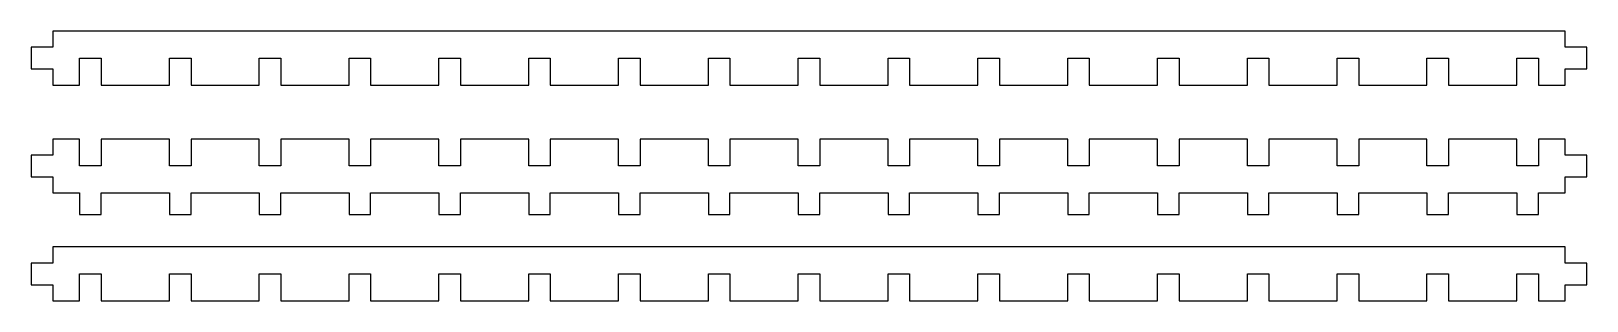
# Model space of a CAD drawing. Header units: metres. Extents: x -299 to 289, y -680 to 587.
# Drawn here: x -298.7 to -10, y -56 to -6 of the extents above; entities that cross this region are included whole.
import ezdxf

# ---------------------------------------------------------------- set-up
doc = ezdxf.new("R2010")
doc.units = ezdxf.units.M

msp = doc.modelspace()

# ---------------------------------------------------------------- linework, layer by layer
for p, q in [((-14, -6), (-294.667, -6)), ((-294.667, -6), (-294.667, -9)), ((-14, -9), (-14, -6)), ((-294.667, -9), (-298.667, -9)), ((-298.667, -9), (-298.667, -13)), ((-289.667, -11), (-285.667, -11)), ((-289.667, -16), (-289.667, -11)), ((-285.667, -11), (-285.667, -16)), ((-273, -16), (-273, -11)), ((-273, -11), (-269, -11)), ((-269, -11), (-269, -16)), ((-256.333, -16), (-256.333, -11)), ((-256.333, -11), (-252.333, -11)), ((-252.333, -11), (-252.333, -16)), ((-239.667, -16), (-239.667, -11)), ((-239.667, -11), (-235.667, -11)), ((-235.667, -11), (-235.667, -16)), ((-223, -16), (-223, -11)), ((-223, -11), (-219, -11)), ((-219, -11), (-219, -16)), ((-206.333, -16), (-206.333, -11)), ((-206.333, -11), (-202.333, -11)), ((-202.333, -11), (-202.333, -16)), ((-189.667, -16), (-189.667, -11)), ((-189.667, -11), (-185.667, -11)), ((-185.667, -11), (-185.667, -16)), ((-173, -16), (-173, -11)), ((-173, -11), (-169, -11)), ((-169, -11), (-169, -16)), ((-156.333, -16), (-156.333, -11)), ((-156.333, -11), (-152.333, -11)), ((-152.333, -11), (-152.333, -16)), ((-139.667, -16), (-139.667, -11)), ((-139.667, -11), (-135.667, -11)), ((-135.667, -11), (-135.667, -16)), ((-123, -16), (-123, -11)), ((-123, -11), (-119, -11)), ((-119, -11), (-119, -16)), ((-106.333, -16), (-106.333, -11)), ((-106.333, -11), (-102.333, -11)), ((-102.333, -11), (-102.333, -16)), ((-89.6667, -16), (-89.6667, -11)), ((-89.6667, -11), (-85.6667, -11)), ((-85.6667, -11), (-85.6667, -16)), ((-73, -16), (-73, -11)), ((-73, -11), (-69, -11)), ((-69, -11), (-69, -16)), ((-56.3333, -16), (-56.3333, -11)), ((-56.3333, -11), (-52.3333, -11)), ((-52.3333, -11), (-52.3333, -16)), ((-39.6667, -16), (-39.6667, -11)), ((-39.6667, -11), (-35.6667, -11)), ((-35.6667, -11), (-35.6667, -16)), ((-23, -16), (-23, -11)), ((-23, -11), (-19, -11)), ((-19, -11), (-19, -16)), ((-10, -9), (-14, -9)), ((-10, -13), (-10, -9)), ((-298.667, -13), (-294.667, -13)), ((-294.667, -13), (-294.667, -16)), ((-14, -16), (-14, -13)), ((-14, -13), (-10, -13)), ((-294.667, -16), (-289.667, -16)), ((-285.667, -16), (-273, -16)), ((-269, -16), (-256.333, -16)), ((-252.333, -16), (-239.667, -16)), ((-235.667, -16), (-223, -16)), ((-219, -16), (-206.333, -16)), ((-202.333, -16), (-189.667, -16)), ((-185.667, -16), (-173, -16)), ((-169, -16), (-156.333, -16)), ((-152.333, -16), (-139.667, -16)), ((-135.667, -16), (-123, -16)), ((-119, -16), (-106.333, -16)), ((-102.333, -16), (-89.6667, -16)), ((-85.6667, -16), (-73, -16)), ((-69, -16), (-56.3333, -16)), ((-52.3333, -16), (-39.6667, -16)), ((-35.6667, -16), (-23, -16)), ((-19, -16), (-14, -16)), ((-289.667, -26), (-294.667, -26)), ((-294.667, -26), (-294.667, -29)), ((-289.667, -31), (-289.667, -26)), ((-273, -26), (-285.667, -26)), ((-285.667, -26), (-285.667, -31)), ((-273, -31), (-273, -26)), ((-256.333, -26), (-269, -26)), ((-269, -26), (-269, -31)), ((-256.333, -31), (-256.333, -26)), ((-239.667, -26), (-252.333, -26)), ((-252.333, -26), (-252.333, -31)), ((-239.667, -31), (-239.667, -26)), ((-223, -26), (-235.667, -26)), ((-235.667, -26), (-235.667, -31)), ((-223, -31), (-223, -26)), ((-206.333, -26), (-219, -26)), ((-219, -26), (-219, -31)), ((-206.333, -31), (-206.333, -26)), ((-189.667, -26), (-202.333, -26)), ((-202.333, -26), (-202.333, -31)), ((-189.667, -31), (-189.667, -26)), ((-173, -26), (-185.667, -26)), ((-185.667, -26), (-185.667, -31)), ((-173, -31), (-173, -26)), ((-156.333, -26), (-169, -26)), ((-169, -26), (-169, -31)), ((-156.333, -31), (-156.333, -26)), ((-139.667, -26), (-152.333, -26)), ((-152.333, -26), (-152.333, -31)), ((-139.667, -31), (-139.667, -26)), ((-123, -26), (-135.667, -26)), ((-135.667, -26), (-135.667, -31)), ((-123, -31), (-123, -26)), ((-106.333, -26), (-119, -26)), ((-119, -26), (-119, -31)), ((-106.333, -31), (-106.333, -26)), ((-89.6667, -26), (-102.333, -26)), ((-102.333, -26), (-102.333, -31)), ((-89.6667, -31), (-89.6667, -26)), ((-73, -26), (-85.6667, -26)), ((-85.6667, -26), (-85.6667, -31)), ((-73, -31), (-73, -26)), ((-56.3333, -26), (-69, -26)), ((-69, -26), (-69, -31)), ((-56.3333, -31), (-56.3333, -26)), ((-39.6667, -26), (-52.3333, -26)), ((-52.3333, -26), (-52.3333, -31)), ((-39.6667, -31), (-39.6667, -26)), ((-23, -26), (-35.6667, -26)), ((-35.6667, -26), (-35.6667, -31)), ((-23, -31), (-23, -26)), ((-14, -26), (-19, -26)), ((-19, -26), (-19, -31)), ((-14, -29), (-14, -26)), ((-294.667, -29), (-298.667, -29)), ((-298.667, -29), (-298.667, -33)), ((-285.667, -31), (-289.667, -31)), ((-269, -31), (-273, -31)), ((-252.333, -31), (-256.333, -31)), ((-235.667, -31), (-239.667, -31)), ((-219, -31), (-223, -31)), ((-202.333, -31), (-206.333, -31)), ((-185.667, -31), (-189.667, -31)), ((-169, -31), (-173, -31)), ((-152.333, -31), (-156.333, -31)), ((-135.667, -31), (-139.667, -31)), ((-119, -31), (-123, -31)), ((-102.333, -31), (-106.333, -31)), ((-85.6667, -31), (-89.6667, -31)), ((-69, -31), (-73, -31)), ((-52.3333, -31), (-56.3333, -31)), ((-35.6667, -31), (-39.6667, -31)), ((-19, -31), (-23, -31)), ((-10, -29), (-14, -29)), ((-10, -33), (-10, -29)), ((-298.667, -33), (-294.667, -33)), ((-294.667, -33), (-294.667, -36)), ((-14, -36), (-14, -33)), ((-14, -33), (-10, -33)), ((-294.667, -36), (-289.667, -36)), ((-289.667, -36), (-289.667, -40)), ((-285.667, -36), (-273, -36)), ((-285.667, -40), (-285.667, -36)), ((-273, -36), (-273, -40)), ((-269, -40), (-269, -36)), ((-269, -36), (-256.333, -36)), ((-256.333, -36), (-256.333, -40)), ((-252.333, -40), (-252.333, -36)), ((-252.333, -36), (-239.667, -36)), ((-239.667, -36), (-239.667, -40)), ((-235.667, -40), (-235.667, -36)), ((-235.667, -36), (-223, -36)), ((-223, -36), (-223, -40)), ((-219, -40), (-219, -36)), ((-219, -36), (-206.333, -36)), ((-206.333, -36), (-206.333, -40)), ((-202.333, -40), (-202.333, -36)), ((-202.333, -36), (-189.667, -36)), ((-189.667, -36), (-189.667, -40)), ((-185.667, -40), (-185.667, -36)), ((-185.667, -36), (-173, -36)), ((-173, -36), (-173, -40)), ((-169, -40), (-169, -36)), ((-169, -36), (-156.333, -36)), ((-156.333, -36), (-156.333, -40)), ((-152.333, -40), (-152.333, -36)), ((-152.333, -36), (-139.667, -36)), ((-139.667, -36), (-139.667, -40)), ((-135.667, -40), (-135.667, -36)), ((-135.667, -36), (-123, -36)), ((-123, -36), (-123, -40)), ((-119, -40), (-119, -36)), ((-119, -36), (-106.333, -36)), ((-106.333, -36), (-106.333, -40)), ((-102.333, -40), (-102.333, -36)), ((-102.333, -36), (-89.6667, -36)), ((-89.6667, -36), (-89.6667, -40)), ((-85.6667, -40), (-85.6667, -36)), ((-85.6667, -36), (-73, -36)), ((-73, -36), (-73, -40)), ((-69, -40), (-69, -36)), ((-69, -36), (-56.3333, -36)), ((-56.3333, -36), (-56.3333, -40)), ((-52.3333, -40), (-52.3333, -36)), ((-52.3333, -36), (-39.6667, -36)), ((-39.6667, -36), (-39.6667, -40)), ((-35.6667, -40), (-35.6667, -36)), ((-35.6667, -36), (-23, -36)), ((-23, -36), (-23, -40)), ((-19, -40), (-19, -36)), ((-19, -36), (-14, -36)), ((-289.667, -40), (-285.667, -40)), ((-273, -40), (-269, -40)), ((-256.333, -40), (-252.333, -40)), ((-239.667, -40), (-235.667, -40)), ((-223, -40), (-219, -40)), ((-206.333, -40), (-202.333, -40)), ((-189.667, -40), (-185.667, -40)), ((-173, -40), (-169, -40)), ((-156.333, -40), (-152.333, -40)), ((-139.667, -40), (-135.667, -40)), ((-123, -40), (-119, -40)), ((-106.333, -40), (-102.333, -40)), ((-89.6667, -40), (-85.6667, -40)), ((-73, -40), (-69, -40)), ((-56.3333, -40), (-52.3333, -40)), ((-39.6667, -40), (-35.6667, -40)), ((-23, -40), (-19, -40)), ((-14, -46), (-294.667, -46)), ((-294.667, -46), (-294.667, -49)), ((-14, -49), (-14, -46)), ((-294.667, -49), (-298.667, -49)), ((-298.667, -49), (-298.667, -53)), ((-10, -49), (-14, -49)), ((-10, -53), (-10, -49)), ((-289.667, -51), (-285.667, -51)), ((-289.667, -56), (-289.667, -51)), ((-285.667, -51), (-285.667, -56)), ((-273, -56), (-273, -51)), ((-273, -51), (-269, -51)), ((-269, -51), (-269, -56)), ((-256.333, -56), (-256.333, -51)), ((-256.333, -51), (-252.333, -51)), ((-252.333, -51), (-252.333, -56)), ((-239.667, -56), (-239.667, -51)), ((-239.667, -51), (-235.667, -51)), ((-235.667, -51), (-235.667, -56)), ((-223, -56), (-223, -51)), ((-223, -51), (-219, -51)), ((-219, -51), (-219, -56)), ((-206.333, -56), (-206.333, -51)), ((-206.333, -51), (-202.333, -51)), ((-202.333, -51), (-202.333, -56)), ((-189.667, -56), (-189.667, -51)), ((-189.667, -51), (-185.667, -51)), ((-185.667, -51), (-185.667, -56)), ((-173, -56), (-173, -51)), ((-173, -51), (-169, -51)), ((-169, -51), (-169, -56)), ((-156.333, -56), (-156.333, -51)), ((-156.333, -51), (-152.333, -51)), ((-152.333, -51), (-152.333, -56)), ((-139.667, -56), (-139.667, -51)), ((-139.667, -51), (-135.667, -51)), ((-135.667, -51), (-135.667, -56)), ((-123, -56), (-123, -51)), ((-123, -51), (-119, -51)), ((-119, -51), (-119, -56)), ((-106.333, -56), (-106.333, -51)), ((-106.333, -51), (-102.333, -51)), ((-102.333, -51), (-102.333, -56)), ((-89.6667, -56), (-89.6667, -51)), ((-89.6667, -51), (-85.6667, -51)), ((-85.6667, -51), (-85.6667, -56)), ((-73, -56), (-73, -51)), ((-73, -51), (-69, -51)), ((-69, -51), (-69, -56)), ((-56.3333, -56), (-56.3333, -51)), ((-56.3333, -51), (-52.3333, -51)), ((-52.3333, -51), (-52.3333, -56)), ((-39.6667, -56), (-39.6667, -51)), ((-39.6667, -51), (-35.6667, -51)), ((-35.6667, -51), (-35.6667, -56)), ((-23, -56), (-23, -51)), ((-23, -51), (-19, -51)), ((-19, -51), (-19, -56)), ((-298.667, -53), (-294.667, -53)), ((-294.667, -53), (-294.667, -56)), ((-14, -56), (-14, -53)), ((-14, -53), (-10, -53)), ((-294.667, -56), (-289.667, -56)), ((-285.667, -56), (-273, -56)), ((-269, -56), (-256.333, -56)), ((-252.333, -56), (-239.667, -56)), ((-235.667, -56), (-223, -56)), ((-219, -56), (-206.333, -56)), ((-202.333, -56), (-189.667, -56)), ((-185.667, -56), (-173, -56)), ((-169, -56), (-156.333, -56)), ((-152.333, -56), (-139.667, -56)), ((-135.667, -56), (-123, -56)), ((-119, -56), (-106.333, -56)), ((-102.333, -56), (-89.6667, -56)), ((-85.6667, -56), (-73, -56)), ((-69, -56), (-56.3333, -56)), ((-52.3333, -56), (-39.6667, -56)), ((-35.6667, -56), (-23, -56)), ((-19, -56), (-14, -56))]:
    msp.add_line(p, q)

doc.saveas('drawing.dxf')
